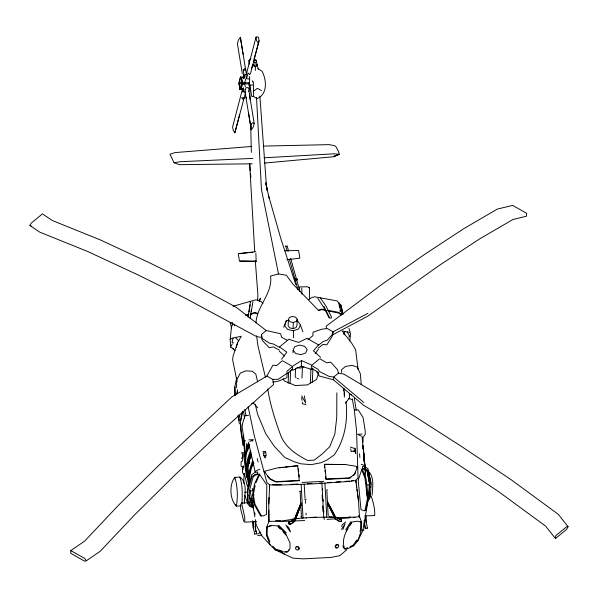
<?xml version="1.0" encoding="UTF-8"?>
<svg xmlns="http://www.w3.org/2000/svg" width="598" height="598" viewBox="0 0 598 598"><rect width="100%" height="100%" fill="white"/><g stroke="black" fill="none" stroke-linecap="round" stroke-linejoin="round"><path stroke-width="0.9" d="M247.991 477.204L246.765 477.264L246.78 466.619L248.476 458.232L250.771 452.544M247.991 474.109L247.998 469.916M248.992 485.755L249 476.651L250.697 468.264L253.328 461.761M249.351 481.323L249.359 477.077M249.575 483.67L249.583 476.576L251.347 468.182L253.477 463.188M255.353 70.429L255.361 66.64L257.133 65.548L256.916 64.195M336.861 392.834L336.749 417.419L334.873 433.916L329.752 446.691L322.083 454.114L314.234 460.131L307.641 460.467C296.825 454.891 286.449 448.126 281.187 436.682C275.439 421.209 270.333 405.347 267.725 389.029M247.512 501.991L247.579 488.753L251.691 474.715L254.785 472.525L257.529 471.949M236.599 387.848L236.651 380.007L240.336 373.085L245.658 370.857L252.177 371.223L255.832 374.154L257.626 381.771M279.468 350.196L273.293 346.877L269.272 347.692L262.32 340.531L261.483 337.332L261.513 334.446L266.245 330.552L280.656 333.759L281.546 337.212L287.72 340.531M344.381 397.154L344.134 392.871M70.833 550.579L70.788 553.337L84.737 561.253L86.441 560.707L100.255 551.236L134.094 515.386L174.459 475.432L217.717 434.611L273.645 384.454L272.785 379.416L266.88 376.06L231.875 396.9L158.844 465.304L118.479 505.258L84.639 541.108L70.833 550.579L84.774 558.487L86.441 560.707M240.725 504.054L240.665 509.137L243.849 521.553M360.781 521.807L360.504 529.873L359.951 531.54M248.155 406.887L254.367 436.017L266.962 482.698L269.623 484.866L268.801 504.847L268.943 521.381L266.686 527.167L266.372 535.232L270.117 544.845L275.095 549.749L292.796 558.106L303.141 558.861L330.858 557.433L339.724 555.692L346.818 549.756M267.388 526.614L267.074 534.679L269.885 541.893M268.786 503.927L269.04 497.461M269.406 488.215L269.556 484.522M248.663 501.483L250.054 503.815L253.283 505.093L253.574 507.732L249.994 506.573L247.834 503.972L247.901 490.719L252.005 476.666L255.099 474.476L257.843 473.9L257.633 472.599M253.574 507.732L253.283 505.093M242.07 503.501C242.183 494.755 242.855 485.344 239.828 477.077L234.797 477.339C229.176 484.35 229.662 499.898 236.434 506.14L240.628 505.923M369.908 496.923L370.065 493.245M258.022 68.658L262.066 71.252C266.641 79.945 267.844 94.364 256.871 98.7L253.627 96.413L253.313 81.672M243.678 483.393L244.104 473.646M247.587 486.727L247.662 484.956M249.381 490.158L249.344 490.951L252.438 490.786L252.304 488.402M251.825 504.876L251.795 505.631L252.042 502.507L253.425 502.432L253.47 501.333L252.094 501.408L251.825 504.876L251.123 504.906M288.423 319.698L288.154 325.843L289.791 327.906L293.05 328.623L296.032 327.584L296.974 325.394L297.243 319.242L295.606 317.187L292.347 316.462L289.372 317.501L288.423 319.698L290.06 321.754L293.319 322.479L296.302 321.432L297.243 319.242M288.139 383.228L288.625 372.098M290.082 383.385L290.643 370.394M293.05 328.623L293.319 322.479M292.998 352.91L293.117 350.249L294.627 346.75L299.374 345.091L304.569 346.242L307.178 349.524L305.668 353.014L300.921 354.674L295.726 353.53L293.117 350.249M295.554 368.682L295.203 376.658L296.137 377.831M291.383 369.377L292.915 370.252L301.34 366.185L301.579 360.564L311.341 364.922M301.96 378.145L302.461 366.626M310.34 382.952L310.945 369.041M312.32 382.182L312.926 368.263M367.508 495.473L368.779 499.614L368.121 498.089M368.727 494.389L369.235 484.32M369.003 497.289L369.646 484.455L367.142 471.194L365.064 469.467L362.919 469.198L362.358 466.56L365.064 466.851L367.972 468.735L370.872 482.407L370.73 484.178M256.789 64.666L256.542 65.892L254.853 66.318L255.054 62.461L253.844 61.803L254.045 60.772L255.466 60.413L256.677 61.078L256.467 62.102L255.054 62.461M239.686 84.026L238.796 83.959L238.864 82.823L240.389 76.955L244.859 77.202M238.796 83.959L239.11 83.72L239.671 89.379L239.701 83.615L242.332 83.533M240.635 76.91L239.641 81.694L239.768 82.472L241.51 82.33L241.443 83.473M248.895 82.883L248.828 84.026L249.067 82.853L242.085 82.629L241.233 77.845L243.977 77.972M264.48 453.291L265.549 451.423L263.105 451.55L263.838 456.072L264.189 455.34L265.235 457.948L264.936 455.302L266.282 455.953L265.549 451.423M318.136 348.215L322.987 344.411L326.822 344.829L331.778 337.093L332.847 334.723L333.056 331.823L367.964 313.3M243.416 467.255L243.521 465.887L242.631 467.898L242.452 472.031L243.565 474.341M257.521 300.525L257.917 295.21L255.316 260.892M333.49 379.842L333.706 377.061L338.438 373.167L343.738 374.049L414.474 416.283L461.634 446.557L511.051 479.671L558.338 514.347L568.1 526.711L566.635 529.335L555.46 538.536L545.697 526.173L498.411 491.496L448.993 458.382L401.834 428.108L363.651 405.309L333.49 379.842L319.048 375.925L318.218 372.367L311.289 368.226L311.506 365.445L318.435 369.586L319.392 371.5L329.349 376.546L333.706 377.061L363.868 402.529M555.46 538.536L555.677 535.756L566.852 526.554L568.1 526.711M369.856 494.815L370.005 493.044M370.439 487.721L370.588 485.95M364.496 462.239L363.666 452.305M365.243 475.709L365.46 468.817M365.079 473.556L365.393 470.043M349.793 340.89L350.54 333.228L349.464 332.264L342.258 331.053L351.684 343.207L355.608 349.628L358.127 369.519M235.007 350.346L230.619 347.019L230.185 339.417L231.486 327.158L232.861 322.883M250.854 315.079L251.07 313.322M248.11 317.172L250.457 301.34L250.652 302.11M250.173 318.839L251.347 310.033M246.705 451.662L246.967 449.831M251.28 311.565L252.939 301.713M248.985 311.902L250.196 304.778M368.465 498.149L365.804 510.513L363.457 510.685L360.945 509.481L358.217 480.209L362.082 468.526L365.924 478.138L368.465 498.149L362.829 530.65L358.045 540.323L353.881 545.697L349.352 547.97L344.926 549.36C340.613 540.166 346.541 529.589 351.848 522.054L357.402 521.179L361.648 522.278L361.379 530.344L358.045 540.323L355.907 541.803M255.996 322.957C256.669 306.041 272.972 293.469 270.55 276.037L278.504 273.966L286.315 275.222L292.938 284.095L318.771 310.631L321.597 309.607L326.127 310.526M288.714 522.039L291.062 521.658L294.276 519.774L301.011 502.985L294.358 519.348L291.159 521.336L288.804 521.718L288.856 523.803L291.256 523.938L295.016 520.94L301.108 504.518L295.091 520.522L291.346 523.616L288.856 523.803M327.435 502.043L327.51 501.617L335.725 517.225L339.126 518.87L341.525 519.004L341.578 521.097L339.223 521.471L335.127 518.877L327.525 503.576L327.435 502.043L334.349 515.177M327.525 503.576L327.607 503.157L335.201 518.459L339.313 521.15L341.578 521.097M255.114 485.464L253.343 494.875L254.942 504.099L261.461 515.984M252.446 494.987L254.561 483.864L259.226 473.818L266.783 484.911L266.506 514.34L263.643 515.82L260.608 515.925L254.015 504.039L252.446 494.987L254.18 494.905M246.428 447.842C243.79 457.485 244.769 467.606 246.765 477.264M247.602 450.817L249.074 446.213M249.381 463.54L249.702 461.88M253.657 64.307L253.41 65.526L254.853 66.318M236.726 377.929L234.812 386.831L234.999 395.697M243.281 456.625L242.347 461.208L241.3 461.432L241.166 462.239L241.054 466.074L242.878 467.449M248.506 464.041L249.359 459.847M341.735 526.644L342.086 524.909L345.666 521.882M236.718 394L237.608 389.642M237.152 393.671L237.526 391.847M242.242 412.224C238.669 423.152 241.315 434.582 243.199 445.54L243.222 437.938L243.76 435.329M240.859 420.603L242.713 411.514M244.874 440.464L244.119 444.12L244.649 456.573M244.956 440.562L244.223 444.12L244.754 456.566M364.915 510.67L367.508 498.306L364.959 478.116L361.82 470.103M243.109 88.788L240.605 88.616L241.428 83.884M240.605 88.616L242.16 83.563L249.007 83.989M233.041 338.199L232.039 342.377L233.512 343.005M244.343 503.262C244.447 495.009 247.931 482.369 239.828 477.077M242.504 456.042L242.87 454.547M372.106 495.346C372.517 487.497 374.699 477.069 368.211 471.112M234.401 478.923L234.797 477.339C237.675 486.368 237.877 496.744 236.434 506.14L235.612 504.622M236.307 347.655L237.556 342.751L241.271 336.248L231.77 338.319L230.185 339.417M241.592 87.629L242.482 84.243M243.521 83.01L243.864 82.352L243.962 82.928M242.384 89.423L232.629 126.851L233.168 130.17L234.857 132.861L245.457 92.914M243.909 83.772L243.745 84.393L243.476 83.855M254.3 59.015L259.069 40.724L258.53 37.405L257.02 36.747L255.996 37.233L246.017 75.49L246.555 78.809L248.08 72.971L249.59 74.571L250.614 73.15L253.844 60.764M242.31 92.025L243.408 87.786L244.044 91.696M245.756 78.801L244.649 83.032L245.285 86.949M234.857 132.861L239.626 114.569M253.455 61.534L259.069 40.724M248.402 92.002C249.725 86.867 249.605 81.664 249.687 76.469M250.726 126.903L251.661 123.315L252.939 122.784L254.195 123.487L253.26 127.082L251.257 129.811L245.001 91.561L245.935 87.973L247.206 87.443L248.469 88.145M259.659 300.779L260.384 298.185L259.076 301.399M241.555 458.27L242.25 458.232L243.222 454.816L244.597 454.749M250.442 450.541C248.013 457.051 246.032 463.839 246.413 470.865C244.208 462.172 244.56 452.185 248.962 444.187M252.677 460.617C250.233 467.12 248.267 473.922 248.648 480.942C246.458 472.3 246.854 462.366 251.212 454.405M288.886 319.937L286.255 320.864L284.753 325.828L287.653 329.476L293.424 330.746L298.694 328.907L300.368 325.028L297.296 320.296M318.562 372.943L316.566 379.476L307.484 384.91L295.277 385.538L284.603 381.12L283.086 378.788M237.556 342.751L233.108 355.93L232.622 359.742L237.077 381.509M342.953 529.402L345.136 523.654L341.488 529.402M250.465 458.651L251.332 456.446M251.384 68.621L253.051 64.397L253.275 65.743L255.361 66.64M246.75 447.027L248.028 443.783M250.936 452.424C245.928 462.815 246.503 474.797 248.753 485.83M283.654 327.285L286.255 320.864M252.909 465.76L253.896 463.323M249.216 444.837C245.658 452.768 244.866 461.858 246.705 470.334M251.452 455.063C247.766 463.226 247.116 472.592 249.067 481.3M306.071 518.01L306.236 517.621M266.88 376.06L272.89 365.236L276.784 365.46L282.346 360.654M352.289 398.844L354.36 410.385L356.55 430.762L357.694 466.56L354.397 474.304L349.509 477.899L326.187 478.998L324.572 464.31L345.158 464.497L357.694 466.56L358.038 478.011L355.81 480.433L349.77 481.405L313.06 483.894L276.149 485.195L269.623 484.866M355.631 472.188L354.621 474.558L353.194 475.604M257.843 473.9L257.529 474.618L255.353 475.111L253.111 477.055L249.456 490.637L248.985 503.464L250.375 505.803L253.604 507.082M241.45 503.15L252.416 502.402M371.343 496.467C373.017 501.789 375.238 509.19 374.669 515.528L364.78 515.932M255.817 482.915L259.644 474.543M343.962 333.893L345.106 331.509M289.32 522.809L288.924 523.601L289.447 524.349L290.374 524.297M230.619 347.019L232.286 343.932M256.094 336.315L185.171 298.178L137.719 274.774L87.861 251.564L39.909 232.211L29.9 225.513L31.268 223.084L42.436 213.875L52.445 220.572L100.397 239.933L150.255 263.142L197.706 286.547L235.993 307.133L266.245 330.552M345.711 529.693L350.974 521.583M346.451 530.949L347.887 528.744M350.271 525.066L351.706 522.854M252.334 441.16L253.328 439.635L248.903 439.859M296.675 280.567L297.408 279.513L297.086 278.653L295.704 278.362L294.642 278.885M298.29 549.921L299.292 548.53L298.955 547.252L297.789 546.415L296.481 546.505L295.479 547.895L295.816 549.173L296.982 550.01L298.596 549.502M281.576 359.316L286.771 352.162L279.565 346.892L288.804 339.283L298.611 342.407L307.028 338.341L318.562 344.889L313.427 350.809L320.58 357.312M315.258 353.568L318.375 349.277M246.481 74.683L240.366 37.33L238.363 40.066L237.428 43.654L242.287 73.606M288.266 551.117L289.26 549.794M357.178 539.852L353.007 545.226L349.987 546.744M368.308 499.808L370.11 497.685L371.194 484.373L368.293 470.686L365.378 468.802L362.672 468.503M249.074 64.233L248.977 60.525L250.883 58.522M243.222 70.011L244.918 68.464L245.756 70.19L243.222 70.011L244.096 75.408M336.472 544.427L335.426 545.376L335.112 546.692L336.218 547.97L337.392 547.932L338.438 546.983L338.745 545.668L338.139 544.763L336.973 544.8L335.927 545.75L335.613 547.065L336.218 547.97M364.578 466.148L365.012 465.752L362.052 436.331M356.49 467.591L357.694 466.56M312.193 364.885L319.048 359.234M312.567 368.144L311.147 369.31L301.34 366.185M308.075 339.485L312.926 335.68L313.008 332.182L321.657 329.251L327.151 328.474L333.056 331.823L331.927 335.074L327.151 340.21L323.197 341.503L318.338 345.315M253.866 90.963L257.327 88.325L261.595 90.694M351.056 477.174L349.636 478.221L325.843 479.349L325.604 476.651M362.582 442.258L363.106 441.877L363.016 437.557L365.273 434.148L365.161 430.463L363.038 417.382L358.12 409.869L354.607 410.049M348.716 337.078L349.8 336.323L347.176 332.054M254.143 534.119L256.662 533.685L256.265 531.203M256.146 534.014L256.662 533.685M257.641 534.081L260.713 532.145M365.894 515.753L366.193 522.174L367.508 527.989L364.989 528.415L364.145 523.235M366.985 528.311L367.508 527.989M293.11 365.864L301.579 360.564M308.71 299.449L311.902 297.527L314.69 296.81L337.145 300.899L341.323 306.079L342.661 313.89M332.847 334.723L367.755 316.2L440.038 264.884L479.798 238.819L512.912 219.503L526.457 216.229L526.659 213.329L512.718 205.413L497.394 209.061L464.28 228.369L424.52 254.434L381.726 284.513L326.172 326.202L326.56 328.788M249.957 441.436L252.169 440.322M248.491 442.176L255.04 471.411L259.704 469.168M263.666 146.091L329.349 144.634L334.611 145.733L336.098 146.921L338.632 151.69L339.283 154.351L333.52 156.758L264.271 163.082M353.56 451.46L355.362 450.653L354.943 448.059M338.707 154.284L334.073 156.302L339.283 154.351L334.125 153.798L264.01 157.805M251.668 403.583L254.068 402.701M318.786 310.093L321.589 309.076L325.185 309.771M303.919 366.858L300.136 368.181L296.817 367.449M344.941 548.613L347.595 547.775M246.324 315.669L248.888 314.884M250.599 314.354L254.875 313.038L257.626 313.778M269.1 526.083L271.679 525.291M266.686 527.167L271.828 525.582L277.995 525.851L285.53 533.311L289.94 542.715L290.045 548.359L287.07 552.335L281.142 551.483L275.095 549.749M245.315 315.296L248.723 314.286M250.427 313.778L254.681 312.522L257.409 313.247M233.153 306.251L255.623 299.845L258.358 300.278L261.386 301.885L263 303.575M264.181 471.366L276.941 468.002L297.647 465.693L299.262 480.388L275.887 481.682L269.922 478.647L264.181 471.366L265.355 472.278M272.748 382.174L278.227 381.21L286.973 377.659L287.01 374.049L292.579 369.243L292.616 366.484L287.055 371.283L287.04 373.264L278.249 379.296L272.785 379.416M308.867 287.855L309.48 287.75L309.555 298.978M351.43 480.792L353.149 480.508M292.28 519.236L294.119 518.982M296.877 518.608L298.716 518.361M301.467 517.98L303.306 517.733L280.066 521.202L268.943 521.381M286.92 259.711L299.845 258.194L298.596 250.51L284.685 250.719M239.364 253.627L255.824 251.646M289.963 466.664L297.939 465.707M257.731 535.561L261.827 535.075M279.587 467.756L283.28 467.337M285.126 467.128L288.827 466.709M348.006 517.307L350.66 517.016M353.224 517.562L355.062 517.375M247.423 252.805L238.258 253.619L239.506 261.296L256.161 261.229L255.884 253.373M249.254 252.648L252.917 252.319M251.653 146.465L175.214 152.565L169.967 154.202L174.063 162.753L179.378 164.682L252.214 163.815M360.273 521.912L361.648 522.278L359.555 516.717C340.755 518.496 321.859 516.134 303.022 518.13L301.145 484.313M296.167 546.923L297.483 546.826L298.641 547.671L298.978 548.949M327.809 482.556L331.456 482.309M336.016 482.003L340.583 481.696M345.143 481.383L349.703 481.076M316.484 517.173L310.519 517.449M327.054 519.37L336.054 518.795M337.848 518.683L349.546 517.943M256.482 521.478L244.776 522.204L244.799 517.42L241.54 502.963M275.738 482.025L299.591 480.702M248.663 85.23L252.707 85.021M248.491 415.513L244.986 415.692L242.556 423.578L242.13 427.286L244.253 440.375M357.611 434.268L362.037 434.043M241.614 452.783L244.485 452.634M241.779 453.792L243.266 453.718M302.095 482.444L323.668 481.338M307.312 483.707L311.962 483.468M319.392 483.087L322.18 482.937M244.769 492.304L247.467 492.161M300.211 491.22L299.635 491.25M328.765 515.087L328.115 515.117L326.822 489.852L327.48 489.822M250.442 500.466L253.305 500.324M367.344 494.456L368.831 494.382M250.39 501.565L253.26 501.423L253.425 502.432M304.741 499.719L306.169 499.644M368.817 498.859L369.512 498.822M301.497 516.493L300.929 516.515M252.932 158.38L179.983 161.729L174.063 162.753M280.043 521.523L292.818 521.015M294.65 520.94L304.688 520.537M281.583 484.672L272.352 484.664M290.755 484.343L298.088 484.088M335.717 547.596L336.891 547.559M253.627 96.413L251.758 96.435L249.8 84.55M275.633 520.731L280.455 520.738M256.161 261.229L240.374 261.154L255.996 261.588M345.188 464.549L324.191 464.362M329.902 318.039L331.337 318.069L331.561 317.246L326.112 306.161L320.222 297.752M328.863 516.65L332.51 516.777M362.343 530.03L364.055 530.09M339.036 519.191L341.436 519.326M239.918 89.334L244.141 89.625M246.787 74.533L245.045 74.414L243.939 78.644L243.304 74.735M247.4 78.869L249.089 78.988M240.852 88.571L243.356 88.743M243.147 91.905L245.673 92.085M257.424 336.771L261.483 337.332M285.231 551.416L286.928 551.662M327.883 310.295L338.662 312.373L340.808 313.995M327.936 310.893L338.804 313.105L340.965 314.735M305.899 404.525L302.506 403.829L302.259 402.088M297.408 279.513L295.285 278.892M297.303 378.579L298.708 378.885M250.375 498.164L252.378 498.627M348.342 398.462L351.893 399.434M350.383 447.065L354.906 448.635L355.661 453.299L354.614 450.69L351.116 451.587L350.675 448.874M276.665 549.442L281.845 550.93M29.9 225.513L31.231 225.969M345.382 403.202L349.576 397.73L349.277 394.493M361.237 464.28L365.012 465.752M358.628 434.91L361.199 435.979M349.239 393.918L351.482 394.867M309.48 287.75L307.327 286.756L299.329 286.95L299.351 291.226M269.653 478.931L274.975 481.637M326.127 516.56L326.785 516.911L324.908 483.087M279.498 347.311L273.323 343.992L269.324 343.095L262.343 338.528L261.513 334.446M283.138 361.102L291.824 366.036M319.736 358.673L326.665 362.807L330.724 362.164L337.571 369.766L338.438 373.167M248.417 485.875L246.952 484.985L244.388 473.474M281.494 552.141L284.596 554.182M323.234 516.747L323.772 517.098L321.888 483.296M250.345 498.792L252.311 500.13M232.308 348.096L233.564 349.015M254.128 58.671L256.101 60.159L258.179 69.099M286.375 246.443L285.642 245.883L287.137 251.227M358.269 515.655L359.555 516.717M255.04 471.411L255.436 471.762M279.371 351.288L284.573 356.012M285.792 524.962L288.752 527.653L290.187 531.017M277.876 526.651L280.395 529.133M282.906 531.615L286.39 535.576M272.688 546.131L275.805 549.196M278.698 525.298L286.233 532.758M235.537 337.631L238.714 340.853M270.117 544.845L261.834 535.845L256.243 525.074L255.353 519.632M253.522 403.187L257.693 407.791M267.523 476.225L269.122 478.25M286.763 526.651L290.381 531.943M337.638 544.389L338.244 545.294M316.372 371.134L318.398 374.221M317.859 298.38L323.996 307.828L329.184 318.024L329.393 317.389L323.944 306.296M294.455 280.081L294.919 280.798M258.224 43.243L256.535 40.552L255.996 37.233M301.698 395.906L305.645 402.955L304.345 395.861M343.529 333.355L344.373 334.887M245.875 96.958L246.712 98.677M342.818 545.892L343.745 548.142M300.368 325.028L302.954 331.86M248.962 495.323L250.816 500.421M244.754 495.241L247.527 502.888M363.793 458.801L365.258 467.337M363.831 459.757L365.243 466.986M348.918 328.295L350.069 331.778M295.808 284.738L280.709 238.198L268.465 195.277M234.214 324.153L234.693 325.82M287.137 245.808L288.632 251.145M290.628 258.261L299.86 291.181M289.38 259.233L297.864 289.477M340.8 304.793L343.013 314.331M231.987 322.285L232.644 324.938M246.129 448.246L246.518 443.552M265.415 377.248L257.932 345.779L256.579 335.747M255.309 404.584L257.603 414.227L265.789 433.834L274.37 446.407L284.783 457.448L294.328 461.828L300.891 463.809L311.117 464.661L320.909 462.777L326.725 460.161L334.245 454.906C345.039 439.418 347.954 420.162 346.063 401.692M257.23 458.539L258.059 462.082M248.977 60.525L249.598 63.209M230.193 322.3L231.643 328.519M265.766 182.637L269.115 198.289M265.774 183.489L267.254 190.695L266.387 185.313L259.891 96.203M278.504 273.966L261.453 189.536L256.52 97.332M254.748 512.867L255.062 514.467M367.165 471.007L369.325 482.489M254.912 516.911L250.166 490.823M339.649 308.03L338.902 303.478L339.485 303.051L341.787 314.66M339.948 309.846L340.247 311.67M340.546 313.487L340.838 315.31M368.63 472.816L369.041 475.335M369.422 482.377L369.646 484.761L366.552 484.918L366.245 482.541M252.476 80.782L252.67 81.978M240.366 37.33L243.109 54.224M249.344 93.542L254.195 123.487M248.521 112.917L251.257 129.811M242.063 79.489L242.571 82.614M244.881 409.451L245.92 415.827M243.468 411.252L244.612 418.301M238.684 414.96L238.968 416.754M243.042 441.87L241.016 429.342L240.919 424.094M238.318 415.348L239.185 420.715L239.245 415.005M255.914 531.301L255.054 521.456M255.727 531.428L255.069 526.135M242.138 457.53L242.25 458.232M354.33 398.305L356.244 410.153M238.064 415.603L239.409 423.9M365.505 528.086L364.107 520.439M254.666 533.79L253.358 527.974L253.051 521.553M366.253 489.994L367.508 498.306M343.611 389.335L343.872 391.107M324.43 465.932L324.662 467.501M301.631 397.737L302.005 400.346M355.81 480.433L358.456 500.234L359.51 517.016M355.735 480.089L356.102 482.833M356.341 484.664L356.707 487.415M356.946 489.246L357.312 491.997M357.552 493.828L358.404 500.242M364.391 465.139L364.616 466.971M364.847 468.802L365.079 470.633M241.323 78.652L241.712 81.896M364.459 465.73L364.675 467.584M363.472 450.802L364.429 459.04M325.02 470.604L325.2 472.151M298.402 468.847L298.679 471.179M355.362 450.653L355.661 453.299M362.717 445.503L363.098 449.128M363.412 452.208L363.696 454.921M363.89 456.737L364.272 460.355M362.717 445.076L363.106 448.709M363.883 456.281L364.369 460.811M242.788 466.298L243.124 469.452M343.895 388.184L344.605 395.502M359.548 453.867L359.884 457.545M361.297 384.671L360.31 373.645L357.215 367.067L352.065 365.378L345.48 366.425L341.548 369.743L341.578 372.419M299.022 474.401L299.269 477.099M250.285 170.811L249.62 163.374L254.718 251.721M250.532 173.599L250.868 177.314M288.804 521.718L288.946 523.482M322.105 495.159L322.419 500.616M304.18 484.208L305.047 498.538M300.936 503.404L301.026 504.936M322.509 488.446L322.614 490.278M365.662 515.857L366.006 522.271M323.144 499.45L323.241 501.274M323.72 510.415L323.817 512.239M324.101 517.719L324.198 519.55M252.775 520.738L253.163 528.071M322.696 505.99L322.965 511.365M305.376 500.593L305.511 503.284M306.012 513.136L306.101 514.93M300.129 491.22L301.414 516.493M247.594 501.498L247.677 503.18M249.65 85.574L250.024 99.485M250.674 123.599L251.347 152.4M234.917 386.824L235.104 395.697M268.801 510.161L268.906 521.68M301.811 288.101L301.848 294.089M293.424 330.746L293.469 337.788M244.156 97.923L243.132 99.343L241.622 97.751L244.156 97.923"/></g></svg>
